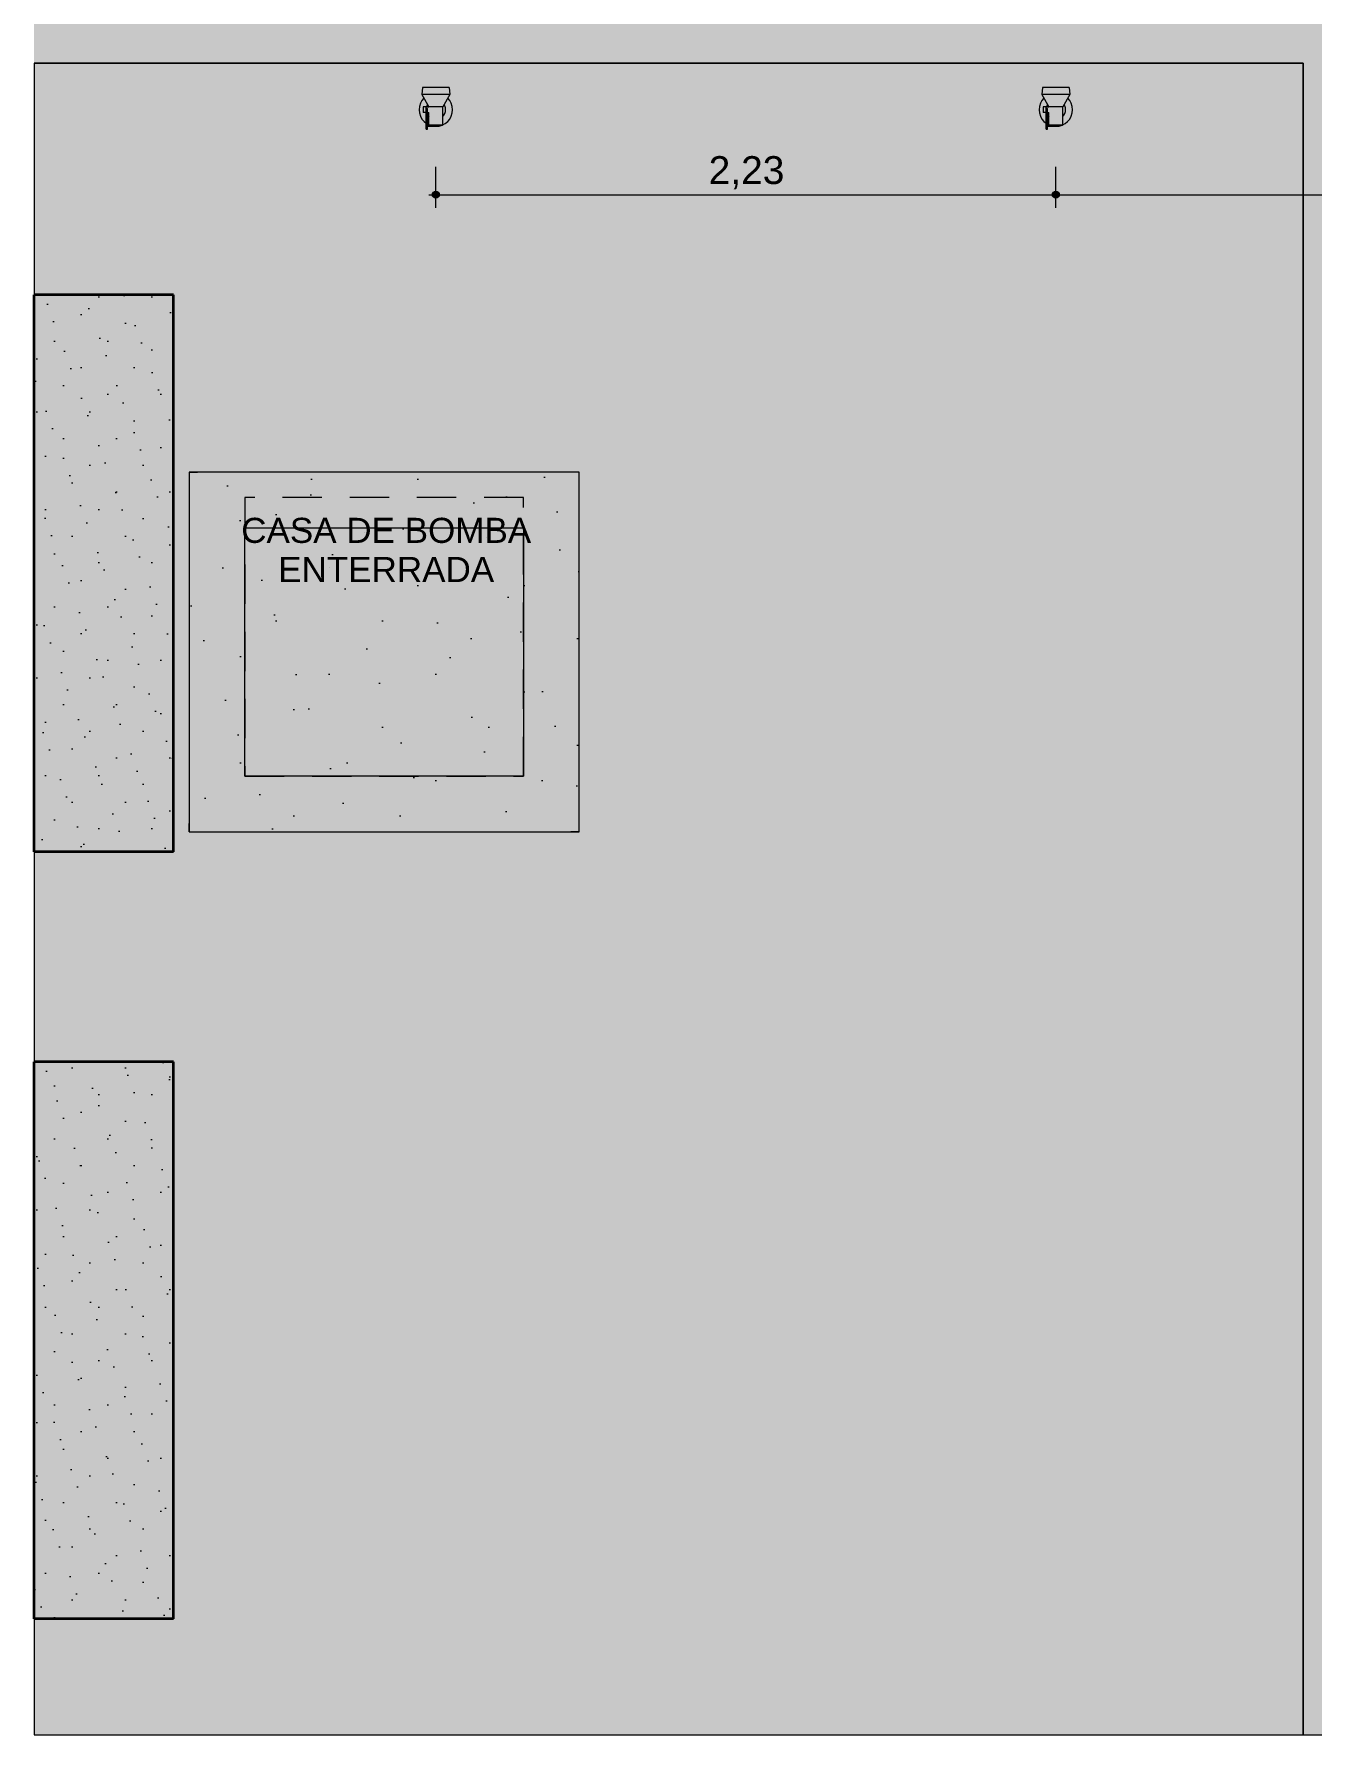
# Model space of a CAD drawing. Header units: metres. Extents: x -77 to -41.1, y -68 to -27.7.
# Drawn here: x -48.92 to -44.33, y -67.13 to -61 of the extents above; entities that cross this region are included whole.
import ezdxf

# ---------------------------------------------------------------- set-up
doc = ezdxf.new("R2010")
doc.units = ezdxf.units.M
doc.header["$MEASUREMENT"] = 0
doc.linetypes.add('Hidden Line (2)', pattern=[0.195611, 0.141111, -0.0545])
doc.linetypes.add('Wipeout_Contour', pattern=[1, 0, -1])
for name, color, linetype, lineweight in [('0_Caneta_No__1', 7, 'Continuous', 35), ('LAJES.EST_Caneta_No__1', 7, 'Continuous', 35), ('LAJES.EST_Caneta_No__241', 7, 'Continuous', 13), ('LUMINOTÉCNICA_Caneta_No__163', 164, 'Continuous', 0), ('PAREDE CONSTRUIR_Caneta_No__241', 7, 'Continuous', 13), ('TERRENO.ARQ_Caneta_No__241', 7, 'Continuous', 13)]:
    doc.layers.add(name, color=color, linetype=linetype, lineweight=lineweight)
for name, color, linetype, lineweight, true_color in [('0_Caneta_No__97', 7, 'Continuous', 5, 0x6b6b6b), ('COTAS FORRO.EXEC_Caneta_No__25', 7, 'Continuous', 13, 0x982312), ('LAJES.EST_Caneta_No__17', 7, 'Continuous', 0, 0xd4d4d4), ('LAJES.EST_Caneta_No__18', 7, 'Continuous', 0, 0xdfdfdf)]:
    doc.layers.add(name, color=color, linetype=linetype, lineweight=lineweight, true_color=true_color)
for name, color, linetype in [('COTAS FORRO.EXEC', 7, 'Continuous'), ('LAJES.EST', 7, 'Continuous'), ('LUMINOTÉCNICA', 7, 'Continuous'), ('PAREDE CONSTRUIR', 7, 'Continuous'), ('TERRENO.ARQ', 7, 'Continuous')]:
    doc.layers.add(name, color=color, linetype=linetype)
doc.styles.add('GENERATED_STYLE_1', font='arial.ttf')
doc.dimstyles.new('GENERATED_STYLE__1', dxfattribs={"dimtxt": 0.1, "dimasz": 0.0475, "dimexe": 0.18, "dimexo": 0.1, "dimgap": 0, "dimtad": 1, "dimtih": 1, "dimtoh": 1, "dimzin": 0, "dimdsep": 46, "dimtxsty": 'GENERATED_STYLE_1', "dimblk": 'ARROWHEAD_11', "dimblk1": 'ARROWHEAD_11', "dimblk2": 'ARROWHEAD_11', "dimcen": 0.09, "dimclrd": 256, "dimclre": 256, "dimclrt": 256, "dimadec": 0, "dimazin": 0, "dimtfac": 1, "dimtdec": 4, "dimtmove": 0, "dimatfit": 3, "dimfxl": 0, "dimtolj": 1, "dimtzin": 0, "dimarcsym": 0})
doc.dimstyles.new('GENERATED_STYLE__2', dxfattribs={"dimtxt": 0.1, "dimasz": 0.0475, "dimexe": 0.18, "dimexo": 0.1, "dimgap": 0, "dimtad": 1, "dimzin": 0, "dimdsep": 46, "dimtxsty": 'GENERATED_STYLE_1', "dimblk": 'ARROWHEAD_11', "dimblk1": 'ARROWHEAD_11', "dimblk2": 'ARROWHEAD_11', "dimcen": 0.09, "dimclrd": 256, "dimclre": 256, "dimclrt": 256, "dimadec": 0, "dimazin": 0, "dimtfac": 1, "dimtdec": 4, "dimtmove": 0, "dimatfit": 3, "dimfxl": 0, "dimtolj": 1, "dimtzin": 0, "dimarcsym": 0})
pattern_1 = [(45, (0, 0.6), (-0.1909188, 0.1909188), [0, -0.18, 0, -0.27]), (110, (0.6, 0.6), (0.253717, 0.09234544), [0, -0.132, 0, -0.228])]

# ---------------------------------------------------------------- blocks, each defined once
blk = doc.blocks.new('BANCO EM CONCRETO')
at = {"layer": 'LAJES.EST_Caneta_No__17', "linetype": 'Continuous', "lineweight": 0, "true_color": 0xd4d4d4}
h = blk.add_hatch(dxfattribs=at)
h.set_pattern_fill('Carpet_0003', color=254, style=0, pattern_type=2)
h.set_pattern_definition([(45, (0, 0.3), (-0.0954594, 0.0954594), [0, -0.09, 0, -0.135]), (110, (0.3, 0.3), (0.1268585, 0.0461727), [0, -0.066, 0, -0.114])])
h.paths.add_polyline_path([(0, 5), (0, 0), (0.5, 0), (0.5, 4.6), (0.5, 5)])
at = {"layer": 'LAJES.EST_Caneta_No__1', "color": 7, "linetype": 'Continuous', "lineweight": 35}
for p, q in [((0, 0), (0, 5)), ((0.5, 5), (0, 5)), ((0.5, 4.6), (0.5, 5)), ((0.5, 0), (0.5, 4.6)), ((0.5, 0), (0, 0))]:
    blk.add_line(p, q, dxfattribs=at)
at = {"layer": 'LAJES.EST_Caneta_No__241', "color": 7, "linetype": 'Continuous', "lineweight": 13, "flags": 128}
blk.add_lwpolyline([(0, 5), (0, 0), (0.5, 0), (0.5, 4.6), (0.5, 5)], close=True, dxfattribs=at)
blk = doc.blocks.new('*D331')
at = {"layer": 'COTAS FORRO.EXEC_Caneta_No__25', "linetype": 'Continuous', "lineweight": 13, "true_color": 0x982312}
for points in [[(-43.6803, -60.3006), (-43.6794, -60.3054), (-43.6767, -60.3094), (-43.6726, -60.3121), (-43.6678, -60.3131), (-43.6631, -60.3121), (-43.659, -60.3094), (-43.6563, -60.3054), (-43.6553, -60.3006), (-43.6563, -60.2958), (-43.659, -60.2917), (-43.6631, -60.289), (-43.6678, -60.2881), (-43.6726, -60.289), (-43.6767, -60.2917), (-43.6794, -60.2958)], [(-43.6803, -67.1016), (-43.6794, -67.1064), (-43.6767, -67.1104), (-43.6726, -67.1131), (-43.6678, -67.1141), (-43.6631, -67.1131), (-43.659, -67.1104), (-43.6563, -67.1064), (-43.6553, -67.1016), (-43.6563, -67.0968), (-43.659, -67.0927), (-43.6631, -67.09), (-43.6678, -67.0891), (-43.6726, -67.09), (-43.6767, -67.0927), (-43.6794, -67.0968)]]:
    blk.add_hatch(color=24, dxfattribs=at).paths.add_polyline_path(points)
at = {"layer": 'COTAS FORRO.EXEC_Caneta_No__25', "color": 24, "linetype": 'Continuous', "lineweight": 13, "true_color": 0x982312}
for p, q in [((-43.6803, -60.3006), (-43.7678, -60.3006)), ((-43.6678, -60.2881), (-43.6678, -60.2756)), ((-43.6678, -67.0891), (-43.6678, -60.3131)), ((-43.621, -60.3006), (-43.6553, -60.3006)), ((-43.6803, -67.1016), (-43.7678, -67.1016)), ((-43.6678, -67.1266), (-43.6678, -67.1141)), ((-43.621, -67.1016), (-43.6553, -67.1016))]:
    blk.add_line(p, q, dxfattribs=at)
for centre in [(-43.6678, -60.3006), (-43.6678, -67.1016)]:
    blk.add_circle(centre, 0.0125, dxfattribs=at)
at = {"layer": 'COTAS FORRO.EXEC_Caneta_No__25', "color": 24, "lineweight": 13, "true_color": 0x982312, "insert": (-43.6878, -63.8345), "char_height": 0.1, "attachment_point": 7, "rotation": 90, "style": 'GENERATED_STYLE_1'}
blk.add_mtext('\\A1;{\\pql;\\fArial|b0|i0|c0|p0;\\W1.000000;6,80}', dxfattribs=at)
blk = doc.blocks.new('ARROWHEAD_11')
at = {"color": 0, "linetype": 'Continuous', "lineweight": 0}
blk.add_line((0, 0), (-1, 0), dxfattribs=at)
at = {"color": 0, "linetype": 'Continuous', "lineweight": 0, "const_width": 0.25, "flags": 128}
blk.add_lwpolyline([(-0.125, 0, 1), (0.125, 0, 1)], format="xyb", close=True, dxfattribs=at)
blk = doc.blocks.new('*D362')
at = {"layer": 'COTAS FORRO.EXEC_Caneta_No__25', "linetype": 'Continuous', "lineweight": 13, "true_color": 0x982312}
for points in [[(-47.4868, -61.5736), (-47.4858, -61.5784), (-47.4831, -61.5825), (-47.479, -61.5852), (-47.4743, -61.5861), (-47.4695, -61.5852), (-47.4654, -61.5825), (-47.4627, -61.5784), (-47.4618, -61.5736), (-47.4627, -61.5689), (-47.4654, -61.5648), (-47.4695, -61.5621), (-47.4743, -61.5611), (-47.479, -61.5621), (-47.4831, -61.5648), (-47.4858, -61.5689)], [(-45.2614, -61.5736), (-45.2605, -61.5784), (-45.2578, -61.5825), (-45.2537, -61.5852), (-45.2489, -61.5861), (-45.2441, -61.5852), (-45.2401, -61.5825), (-45.2374, -61.5784), (-45.2364, -61.5736), (-45.2374, -61.5689), (-45.2401, -61.5648), (-45.2441, -61.5621), (-45.2489, -61.5611), (-45.2537, -61.5621), (-45.2578, -61.5648), (-45.2605, -61.5689)]]:
    blk.add_hatch(color=24, dxfattribs=at).paths.add_polyline_path(points)
at = {"layer": 'COTAS FORRO.EXEC_Caneta_No__25', "color": 24, "linetype": 'Continuous', "lineweight": 13, "true_color": 0x982312}
for p, q in [((-47.4743, -61.5611), (-47.4743, -61.4736)), ((-45.2489, -61.5611), (-45.2489, -61.4736)), ((-47.4993, -61.5736), (-47.4868, -61.5736)), ((-47.4743, -61.6205), (-47.4743, -61.5861)), ((-47.4618, -61.5736), (-45.2614, -61.5736)), ((-45.2489, -61.6205), (-45.2489, -61.5861))]:
    blk.add_line(p, q, dxfattribs=at)
for centre in [(-47.4743, -61.5736), (-45.2489, -61.5736)]:
    blk.add_circle(centre, 0.0125, dxfattribs=at)
at = {"layer": 'COTAS FORRO.EXEC_Caneta_No__25', "color": 24, "lineweight": 13, "true_color": 0x982312, "insert": (-46.4951, -61.5536), "char_height": 0.1, "attachment_point": 7, "style": 'GENERATED_STYLE_1'}
blk.add_mtext('\\A1;{\\pql;\\fArial|b0|i0|c0|p0;\\W1.000000;2,23}', dxfattribs=at)
blk = doc.blocks.new('*D363')
at = {"layer": 'COTAS FORRO.EXEC_Caneta_No__25', "linetype": 'Continuous', "lineweight": 13, "true_color": 0x982312}
for points in [[(-45.2614, -61.5736), (-45.2605, -61.5784), (-45.2578, -61.5825), (-45.2537, -61.5852), (-45.2489, -61.5861), (-45.2441, -61.5852), (-45.2401, -61.5825), (-45.2374, -61.5784), (-45.2364, -61.5736), (-45.2374, -61.5689), (-45.2401, -61.5648), (-45.2441, -61.5621), (-45.2489, -61.5611), (-45.2537, -61.5621), (-45.2578, -61.5648), (-45.2605, -61.5689)], [(-41.7265, -61.5736), (-41.7256, -61.5784), (-41.7229, -61.5825), (-41.7188, -61.5852), (-41.714, -61.5861), (-41.7093, -61.5852), (-41.7052, -61.5825), (-41.7025, -61.5784), (-41.7015, -61.5736), (-41.7025, -61.5689), (-41.7052, -61.5648), (-41.7093, -61.5621), (-41.714, -61.5611), (-41.7188, -61.5621), (-41.7229, -61.5648), (-41.7256, -61.5689)]]:
    blk.add_hatch(color=24, dxfattribs=at).paths.add_polyline_path(points)
at = {"layer": 'COTAS FORRO.EXEC_Caneta_No__25', "color": 24, "linetype": 'Continuous', "lineweight": 13, "true_color": 0x982312}
for p, q in [((-45.2489, -61.5611), (-45.2489, -61.4736)), ((-41.714, -61.5611), (-41.714, -61.4736)), ((-45.2489, -61.6205), (-45.2489, -61.5861)), ((-45.2364, -61.5736), (-41.7265, -61.5736)), ((-41.714, -61.6205), (-41.714, -61.5861)), ((-41.7015, -61.5736), (-41.689, -61.5736))]:
    blk.add_line(p, q, dxfattribs=at)
for centre in [(-45.2489, -61.5736), (-41.714, -61.5736)]:
    blk.add_circle(centre, 0.0125, dxfattribs=at)
at = {"layer": 'COTAS FORRO.EXEC_Caneta_No__25', "color": 24, "lineweight": 13, "true_color": 0x982312, "insert": (-43.6149, -61.5536), "char_height": 0.1, "attachment_point": 7, "style": 'GENERATED_STYLE_1'}
blk.add_mtext('\\A1;{\\pql;\\fArial|b0|i0|c0|p0;\\W1.000000;3,53}', dxfattribs=at)
blk = doc.blocks.new('Spotlamp Ground 26')
at = {"layer": 'LUMINOTÉCNICA_Caneta_No__163', "color": 164, "linetype": 'Continuous', "lineweight": 0}
for p, q in [((-0.035, 0.0699), (-0.035, 0.0693)), ((-0.035, 0.0699), (-0.03, 0.0699)), ((-0.035, 0.0693), (-0.035, 0.0661)), ((-0.035, 0.0661), (-0.035, 0.0606)), ((-0.03, 0.0699), (-0.03, 0.0693)), ((-0.03, 0.0693), (-0.03, 0.0661)), ((-0.03, 0.0661), (-0.03, 0.0606)), ((-0.06, 0), (-0.0588, 0.0117)), ((-0.0588, 0.0117), (-0.0554, 0.023)), ((-0.0554, 0.023), (-0.0499, 0.0333)), ((-0.0499, 0.0333), (-0.0424, 0.0424)), ((-0.045, 0.0098), (-0.045, 0.01)), ((-0.035, 0.01), (-0.045, 0.01)), ((-0.045, 0.0092), (-0.045, 0.0098)), ((-0.045, 0.0083), (-0.045, 0.0092)), ((-0.045, 0.0071), (-0.045, 0.0083)), ((-0.045, 0.0056), (-0.045, 0.0071)), ((-0.045, 0.0038), (-0.045, 0.0056)), ((-0.045, 0.002), (-0.045, 0.0038)), ((-0.045, 0), (-0.045, 0.002)), ((-0.045, -0.002), (-0.045, 0)), ((-0.0424, 0.0424), (-0.035, 0.0485)), ((-0.035, 0.0606), (-0.035, 0.0581)), ((-0.035, 0.0581), (-0.035, 0.0575)), ((-0.035, 0.0575), (-0.035, 0.0568)), ((-0.035, 0.0568), (-0.035, 0.056)), ((-0.035, 0.056), (-0.035, 0.0551)), ((-0.035, 0.0551), (-0.035, 0.0541)), ((-0.035, 0.0541), (-0.035, 0.0532)), ((-0.035, 0.0532), (-0.035, 0.0522)), ((-0.035, 0.0522), (-0.035, 0.0513)), ((-0.035, 0.0513), (-0.035, -0.005)), ((-0.03, 0.0606), (-0.03, 0.0581)), ((0.005, 0.06), (-0.03, 0.06)), ((-0.03, 0.0581), (-0.03, 0.0575)), ((-0.03, 0.0575), (-0.03, 0.0568)), ((-0.03, 0.0568), (-0.03, 0.056)), ((-0.03, 0.056), (-0.03, 0.0551)), ((-0.03, 0.0551), (-0.03, 0.0541)), ((-0.025, 0.055), (-0.03, 0.055)), ((-0.03, 0.0517), (-0.025, 0.0543)), ((-0.03, 0.0541), (-0.03, 0.0532)), ((-0.03, 0.0532), (-0.03, 0.0522)), ((-0.03, 0.0522), (-0.03, 0.0513)), ((-0.03, 0.0513), (-0.03, -0.005)), ((-0.03, 0.0178), (-0.0291, 0.0194)), ((-0.03, 0.01), (-0.025, 0.01)), ((-0.0291, 0.0194), (-0.025, 0.0244)), ((-0.0248, 0.055), (-0.025, 0.055)), ((-0.025, 0.055), (-0.025, 0.01)), ((-0.0241, 0.055), (-0.0248, 0.055)), ((-0.0231, 0.055), (-0.0241, 0.055)), ((-0.0217, 0.055), (-0.0231, 0.055)), ((-0.0198, 0.055), (-0.0217, 0.055)), ((-0.0177, 0.055), (-0.0198, 0.055)), ((-0.0152, 0.055), (-0.0177, 0.055)), ((-0.0125, 0.055), (-0.0152, 0.055)), ((-0.0096, 0.055), (-0.0125, 0.055)), ((-0.0065, 0.055), (-0.0096, 0.055)), ((-0.0033, 0.055), (-0.0065, 0.055)), ((0, 0.055), (-0.0033, 0.055)), ((0.0033, 0.055), (0, 0.055)), ((0.0065, 0.055), (0.0033, 0.055)), ((0.005, 0.06), (0.005, 0.06)), ((0.005, 0.0599), (0.005, 0.06)), ((0.005, 0.0598), (0.005, 0.0599)), ((0.005, 0.0597), (0.005, 0.0598)), ((0.005, 0.0595), (0.005, 0.0597)), ((0.005, 0.0595), (0.0117, 0.0588)), ((0.005, 0.0593), (0.005, 0.0595)), ((0.005, 0.059), (0.005, 0.0593)), ((0.005, 0.0587), (0.005, 0.059)), ((0.005, 0.0585), (0.005, 0.0587)), ((0.005, 0.0581), (0.005, 0.0585)), ((0.005, 0.0578), (0.005, 0.0581)), ((0.005, 0.0575), (0.005, 0.0578)), ((0.005, 0.0572), (0.005, 0.0575)), ((0.005, 0.0569), (0.005, 0.0572)), ((0.005, 0.0565), (0.005, 0.0569)), ((0.005, 0.0562), (0.005, 0.0565)), ((0.005, 0.056), (0.005, 0.0562)), ((0.005, 0.0557), (0.005, 0.056)), ((0.005, 0.0555), (0.005, 0.0557)), ((0.005, 0.0553), (0.005, 0.0555)), ((0.005, 0.0552), (0.005, 0.0553)), ((0.005, 0.0551), (0.005, 0.0552)), ((0.005, 0.055), (0.005, 0.0551)), ((0.005, 0.055), (0.005, 0.055)), ((0.0096, 0.055), (0.0065, 0.055)), ((0.0125, 0.055), (0.0096, 0.055)), ((0.0117, 0.0588), (0.023, 0.0554)), ((0.0152, 0.055), (0.0125, 0.055)), ((0.0177, 0.055), (0.0152, 0.055)), ((0.0198, 0.055), (0.0177, 0.055)), ((0.0217, 0.055), (0.0198, 0.055)), ((0.0231, 0.055), (0.0217, 0.055)), ((0.023, 0.0554), (0.0238, 0.055)), ((0.0241, 0.055), (0.0231, 0.055)), ((0.0248, 0.055), (0.0241, 0.055)), ((0.025, 0.055), (0.0248, 0.055)), ((0.025, 0.055), (0.025, -0.01)), ((0.025, 0.0543), (0.0333, 0.0499)), ((0.025, 0.0244), (0.0291, 0.0194)), ((0.0291, 0.0194), (0.0323, 0.0134)), ((0.0323, 0.0134), (0.0343, 0.0068)), ((0.0333, 0.0499), (0.0424, 0.0424)), ((0.0343, 0.0068), (0.035, 0)), ((0.035, 0), (0.0343, -0.0068)), ((0.0424, 0.0424), (0.0499, 0.0333)), ((0.0499, 0.0333), (0.0554, 0.023)), ((0.0554, 0.023), (0.0588, 0.0117)), ((0.0588, 0.0117), (0.06, 0)), ((0.06, 0), (0.0588, -0.0117)), ((-0.0588, -0.0117), (-0.06, 0)), ((-0.0554, -0.023), (-0.0588, -0.0117)), ((-0.0499, -0.0333), (-0.0554, -0.023)), ((-0.05, -0.055), (-0.0499, -0.0549)), ((-0.0496, -0.055), (-0.05, -0.055)), ((-0.0499, -0.0551), (-0.05, -0.055)), ((-0.0499, -0.0549), (-0.0251, -0.0101)), ((-0.0428, -0.042), (-0.0499, -0.0333)), ((-0.0481, -0.0799), (-0.0499, -0.0551)), ((-0.0483, -0.055), (-0.0496, -0.055)), ((-0.0462, -0.055), (-0.0483, -0.055)), ((-0.0433, -0.055), (-0.0462, -0.055)), ((-0.045, -0.0038), (-0.045, -0.002)), ((-0.045, -0.0056), (-0.045, -0.0038)), ((-0.045, -0.0071), (-0.045, -0.0056)), ((-0.045, -0.0083), (-0.045, -0.0071)), ((-0.045, -0.0092), (-0.045, -0.0083)), ((-0.045, -0.0098), (-0.045, -0.0092)), ((-0.045, -0.01), (-0.045, -0.0098)), ((-0.035, -0.01), (-0.045, -0.01)), ((-0.0397, -0.055), (-0.0433, -0.055)), ((-0.0354, -0.055), (-0.0397, -0.055)), ((-0.0304, -0.055), (-0.0354, -0.055)), ((-0.035, -0.005), (-0.03, -0.005)), ((-0.035, -0.005), (-0.035, -0.0056)), ((-0.035, -0.0056), (-0.035, -0.0071)), ((-0.035, -0.0071), (-0.035, -0.0083)), ((-0.035, -0.0083), (-0.035, -0.0092)), ((-0.035, -0.0092), (-0.035, -0.0098)), ((-0.035, -0.0098), (-0.035, -0.01)), ((-0.035, -0.01), (-0.025, -0.01)), ((-0.0323, -0.0134), (-0.0334, -0.01)), ((-0.0297, -0.0184), (-0.0323, -0.0134)), ((-0.025, -0.055), (-0.0304, -0.055)), ((-0.0251, -0.0101), (-0.025, -0.01)), ((-0.0248, -0.01), (-0.025, -0.01)), ((-0.0191, -0.055), (-0.025, -0.055)), ((-0.0241, -0.01), (-0.0248, -0.01)), ((-0.0231, -0.01), (-0.0241, -0.01)), ((-0.0217, -0.01), (-0.0231, -0.01)), ((-0.0198, -0.01), (-0.0217, -0.01)), ((-0.0177, -0.01), (-0.0198, -0.01)), ((-0.0129, -0.055), (-0.0191, -0.055)), ((-0.0152, -0.01), (-0.0177, -0.01)), ((-0.0125, -0.01), (-0.0152, -0.01)), ((-0.0065, -0.055), (-0.0129, -0.055)), ((-0.0096, -0.01), (-0.0125, -0.01)), ((-0.0065, -0.01), (-0.0096, -0.01)), ((-0.0033, -0.01), (-0.0065, -0.01)), ((0, -0.055), (-0.0065, -0.055)), ((0, -0.01), (-0.0033, -0.01)), ((0.0033, -0.01), (0, -0.01)), ((0.0065, -0.055), (0, -0.055)), ((0.0065, -0.01), (0.0033, -0.01)), ((0.0096, -0.01), (0.0065, -0.01)), ((0.0129, -0.055), (0.0065, -0.055)), ((0.0125, -0.01), (0.0096, -0.01)), ((0.0152, -0.01), (0.0125, -0.01)), ((0.0191, -0.055), (0.0129, -0.055)), ((0.0177, -0.01), (0.0152, -0.01)), ((0.0198, -0.01), (0.0177, -0.01)), ((0.025, -0.055), (0.0191, -0.055)), ((0.0217, -0.01), (0.0198, -0.01)), ((0.0231, -0.01), (0.0217, -0.01)), ((0.0241, -0.01), (0.0231, -0.01)), ((0.0248, -0.01), (0.0241, -0.01)), ((0.025, -0.01), (0.0248, -0.01)), ((0.0251, -0.0101), (0.025, -0.01)), ((0.0304, -0.055), (0.025, -0.055)), ((0.0499, -0.0549), (0.0251, -0.0101)), ((0.0323, -0.0134), (0.0297, -0.0184)), ((0.0354, -0.055), (0.0304, -0.055)), ((0.0343, -0.0068), (0.0323, -0.0134)), ((0.0397, -0.055), (0.0354, -0.055)), ((0.0433, -0.055), (0.0397, -0.055)), ((0.0499, -0.0333), (0.0428, -0.042)), ((0.0462, -0.055), (0.0433, -0.055)), ((0.0483, -0.055), (0.0462, -0.055)), ((0.0481, -0.0799), (0.0499, -0.0551)), ((0.0496, -0.055), (0.0483, -0.055)), ((0.05, -0.055), (0.0496, -0.055)), ((0.0554, -0.023), (0.0499, -0.0333)), ((0.05, -0.055), (0.0499, -0.0549)), ((0.0499, -0.0551), (0.05, -0.055)), ((0.0588, -0.0117), (0.0554, -0.023)), ((-0.048, -0.08), (-0.0481, -0.0799)), ((-0.0476, -0.08), (-0.048, -0.08)), ((-0.0464, -0.08), (-0.0476, -0.08)), ((-0.0443, -0.08), (-0.0464, -0.08)), ((-0.0416, -0.08), (-0.0443, -0.08)), ((-0.0381, -0.08), (-0.0416, -0.08)), ((-0.0339, -0.08), (-0.0381, -0.08)), ((-0.0292, -0.08), (-0.0339, -0.08)), ((-0.024, -0.08), (-0.0292, -0.08)), ((-0.0184, -0.08), (-0.024, -0.08)), ((-0.0124, -0.08), (-0.0184, -0.08)), ((-0.0063, -0.08), (-0.0124, -0.08)), ((0, -0.08), (-0.0063, -0.08)), ((0.0063, -0.08), (0, -0.08)), ((0.0124, -0.08), (0.0063, -0.08)), ((0.0184, -0.08), (0.0124, -0.08)), ((0.024, -0.08), (0.0184, -0.08)), ((0.0292, -0.08), (0.024, -0.08)), ((0.0339, -0.08), (0.0292, -0.08)), ((0.0381, -0.08), (0.0339, -0.08)), ((0.0416, -0.08), (0.0381, -0.08)), ((0.0443, -0.08), (0.0416, -0.08)), ((0.0464, -0.08), (0.0443, -0.08)), ((0.0476, -0.08), (0.0464, -0.08)), ((0.048, -0.08), (0.0476, -0.08)), ((0.048, -0.08), (0.0481, -0.0799))]:
    blk.add_line(p, q, dxfattribs=at)

msp = doc.modelspace()

# ---------------------------------------------------------------- block references
at = {"layer": 'LAJES.EST', "color": 7, "linetype": 'Continuous', "lineweight": 13, "yscale": 0.3999999999999994}
for p in [(-48.9163, -63.9325), (-48.9163, -66.6855)]:
    msp.add_blockref('BANCO EM CONCRETO', p, dxfattribs=at)
at = {"layer": 'LUMINOTÉCNICA', "color": 61, "linetype": 'Continuous', "lineweight": 0, "true_color": 0xeaffaa, "xscale": -1, "rotation": 180}
for p in [(-47.4743, -61.2683), (-45.2489, -61.2683)]:
    msp.add_blockref('Spotlamp Ground 26', p, dxfattribs=at)

# ---------------------------------------------------------------- dimensions: what is measured, and where the dimension line sits
at = {"layer": 'COTAS FORRO.EXEC', "color": 24, "linetype": 'Continuous', "lineweight": 13, "true_color": 0x982312}
for base, p1, p2, picture, middle in [((-41.714, -61.5736), (-45.2489, -61.2683), (-41.714, -47.7016), '*D363', (-43.4855, -61.5036)), ((-45.2489, -61.5736), (-47.4743, -61.2683), (-45.2489, -61.2683), '*D362', (-46.3656, -61.5036))]:
    dim = msp.add_linear_dim(base=base, p1=p1, p2=p2, dimstyle='GENERATED_STYLE__1', dxfattribs=at)
    dim.commit()
    dim.dimension.update_dxf_attribs({"geometry": picture, "text_midpoint": middle, "dimtype": 160})
dim = msp.add_linear_dim(base=(-43.6678, -60.3006), p1=(-44.3609, -67.1016), p2=(-44.014, -60.3006), angle=90, dimstyle='GENERATED_STYLE__2', dxfattribs=at)
dim.commit()
dim.dimension.update_dxf_attribs({"geometry": '*D331', "text_midpoint": (-43.7378, -63.7051), "dimtype": 160, "text_rotation": 90})

# ---------------------------------------------------------------- wipeouts: each hides what was drawn before it
at = {"color": 254, "linetype": 'Wipeout_Contour', "lineweight": 0, "ltscale": 237.138685}
msp.add_wipeout([(-48.3598, -62.5692), (-48.3298, -62.5992), (-48.3298, -62.5692)], dxfattribs=at).dxf.layer = 'PAREDE CONSTRUIR'
at = {"color": 254, "linetype": 'Wipeout_Contour', "lineweight": 0, "ltscale": 234.059828}
msp.add_wipeout([(-46.9898, -62.5692), (-46.9898, -62.5992), (-46.9598, -62.5692)], dxfattribs=at).dxf.layer = 'PAREDE CONSTRUIR'
at = {"color": 254, "linetype": 'Wipeout_Contour', "lineweight": 0, "ltscale": 237.229489}
msp.add_wipeout([(-48.1898, -62.7392), (-48.1598, -62.7692), (-48.1598, -62.7392)], dxfattribs=at).dxf.layer = 'PAREDE CONSTRUIR'
at = {"color": 254, "linetype": 'Wipeout_Contour', "lineweight": 0, "ltscale": 234.773836}
msp.add_wipeout([(-47.1598, -62.7392), (-47.1598, -62.7692), (-47.1298, -62.7392)], dxfattribs=at).dxf.layer = 'PAREDE CONSTRUIR'
at = {"color": 254, "linetype": 'Wipeout_Contour', "lineweight": 0, "ltscale": 238.839318}
msp.add_wipeout([(-48.1598, -63.6599), (-48.1898, -63.6599), (-48.1898, -63.6899)], dxfattribs=at).dxf.layer = 'PAREDE CONSTRUIR'
at = {"color": 254, "linetype": 'Wipeout_Contour', "lineweight": 0, "ltscale": 237.813387}
msp.add_wipeout([(-47.1598, -63.6599), (-47.1598, -63.6899), (-47.1298, -63.6899)], dxfattribs=at).dxf.layer = 'PAREDE CONSTRUIR'
at = {"color": 254, "linetype": 'Wipeout_Contour', "lineweight": 0, "ltscale": 239.553711}
msp.add_wipeout([(-48.3298, -63.8299), (-48.3598, -63.8299), (-48.3598, -63.8599)], dxfattribs=at).dxf.layer = 'PAREDE CONSTRUIR'
at = {"color": 254, "linetype": 'Wipeout_Contour', "lineweight": 0, "ltscale": 237.922953}
msp.add_wipeout([(-46.9898, -63.8299), (-46.9898, -63.8599), (-46.9598, -63.8599)], dxfattribs=at).dxf.layer = 'PAREDE CONSTRUIR'

# ---------------------------------------------------------------- next in the draw order: wipeouts: each hides what was drawn before it
at = {"color": 254, "linetype": 'Wipeout_Contour', "lineweight": 0, "ltscale": 237.106215}
msp.add_wipeout([(-48.3298, -62.5992), (-48.1898, -62.7392), (-48.1898, -62.5992)], dxfattribs=at).dxf.layer = 'PAREDE CONSTRUIR'
at = {"color": 254, "linetype": 'Wipeout_Contour', "lineweight": 0, "ltscale": 234.405355}
msp.add_wipeout([(-47.1298, -62.5992), (-47.1298, -62.7392), (-46.9898, -62.5992)], dxfattribs=at).dxf.layer = 'PAREDE CONSTRUIR'
at = {"color": 254, "linetype": 'Wipeout_Contour', "lineweight": 0, "ltscale": 239.185338}
msp.add_wipeout([(-48.1898, -63.6899), (-48.3298, -63.6899), (-48.3298, -63.8299)], dxfattribs=at).dxf.layer = 'PAREDE CONSTRUIR'
at = {"color": 254, "linetype": 'Wipeout_Contour', "lineweight": 0, "ltscale": 237.944374}
msp.add_wipeout([(-47.1298, -63.6899), (-47.1298, -63.8299), (-46.9898, -63.8299)], dxfattribs=at).dxf.layer = 'PAREDE CONSTRUIR'

# ---------------------------------------------------------------- next in the draw order: wipeouts: each hides what was drawn before it
at = {"color": 254, "linetype": 'Wipeout_Contour', "lineweight": 0, "ltscale": 235.465887}
msp.add_wipeout([(-46.9898, -62.5992), (-46.9598, -62.5992), (-46.9598, -62.5692)], dxfattribs=at).dxf.layer = 'PAREDE CONSTRUIR'
at = {"color": 254, "linetype": 'Wipeout_Contour', "lineweight": 0, "ltscale": 236.179963}
msp.add_wipeout([(-47.1598, -62.7692), (-47.1298, -62.7692), (-47.1298, -62.7392)], dxfattribs=at).dxf.layer = 'PAREDE CONSTRUIR'

# ---------------------------------------------------------------- next in the draw order: wipeouts: each hides what was drawn before it
at = {"color": 254, "linetype": 'Wipeout_Contour', "lineweight": 0, "ltscale": 315.031303}
msp.add_wipeout([(-46.9598, -62.5992), (-46.9898, -62.5992), (-46.9898, -63.8299), (-46.9598, -63.8299)], dxfattribs=at).dxf.layer = 'PAREDE CONSTRUIR'
at = {"color": 254, "linetype": 'Wipeout_Contour', "lineweight": 0, "ltscale": 315.437799}
msp.add_wipeout([(-47.1298, -63.6599), (-47.1298, -62.7692), (-47.1598, -62.7692), (-47.1598, -63.6599)], dxfattribs=at).dxf.layer = 'PAREDE CONSTRUIR'

# ---------------------------------------------------------------- next in the draw order: wipeouts: each hides what was drawn before it
at = {"color": 254, "linetype": 'Wipeout_Contour', "lineweight": 0, "ltscale": 235.83336}
msp.add_wipeout([(-47.1298, -62.7392), (-46.9898, -62.7392), (-46.9898, -62.5992)], dxfattribs=at).dxf.layer = 'PAREDE CONSTRUIR'
at = {"color": 254, "linetype": 'Wipeout_Contour', "lineweight": 0, "ltscale": 237.562793}
msp.add_wipeout([(-47.1298, -63.6599), (-47.1598, -63.6599), (-47.1298, -63.6899)], dxfattribs=at).dxf.layer = 'PAREDE CONSTRUIR'
at = {"color": 254, "linetype": 'Wipeout_Contour', "lineweight": 0, "ltscale": 237.668183}
msp.add_wipeout([(-46.9598, -63.8299), (-46.9898, -63.8299), (-46.9598, -63.8599)], dxfattribs=at).dxf.layer = 'PAREDE CONSTRUIR'

# ---------------------------------------------------------------- next in the draw order: linework, layer by layer
at = {"layer": 'PAREDE CONSTRUIR_Caneta_No__241', "color": 7, "linetype": 'Continuous', "lineweight": 13, "flags": 128}
msp.add_lwpolyline([(-46.9598, -62.5692), (-46.9898, -62.5692)], dxfattribs=at)

# ---------------------------------------------------------------- next in the draw order: wipeouts: each hides what was drawn before it
at = {"color": 254, "linetype": 'Wipeout_Contour', "lineweight": 0, "ltscale": 315.233945}
msp.add_wipeout([(-46.9898, -62.7392), (-47.1298, -62.7392), (-47.1298, -63.6899), (-46.9898, -63.6899)], dxfattribs=at).dxf.layer = 'PAREDE CONSTRUIR'

# ---------------------------------------------------------------- next in the draw order: wipeouts: each hides what was drawn before it
at = {"color": 254, "linetype": 'Wipeout_Contour', "lineweight": 0, "ltscale": 237.53786}
msp.add_wipeout([(-46.9898, -63.6899), (-47.1298, -63.6899), (-46.9898, -63.8299)], dxfattribs=at).dxf.layer = 'PAREDE CONSTRUIR'

# ---------------------------------------------------------------- next in the draw order: linework, layer by layer
at = {"layer": 'PAREDE CONSTRUIR_Caneta_No__241', "color": 7, "linetype": 'Continuous', "lineweight": 13, "flags": 128}
for points in [[(-46.9598, -63.8599), (-46.9598, -62.5692)], [(-47.1598, -62.7692), (-47.1598, -63.6599)], [(-46.9598, -63.8599), (-46.9898, -63.8599)]]:
    msp.add_lwpolyline(points, dxfattribs=at)

# ---------------------------------------------------------------- next in the draw order: wipeouts: each hides what was drawn before it
at = {"color": 254, "linetype": 'Wipeout_Contour', "lineweight": 0, "ltscale": 318.147568}
msp.add_wipeout([(-48.1598, -63.6899), (-47.1598, -63.6899), (-47.1598, -63.6599), (-48.1598, -63.6599)], dxfattribs=at).dxf.layer = 'PAREDE CONSTRUIR'
at = {"color": 254, "linetype": 'Wipeout_Contour', "lineweight": 0, "ltscale": 318.69339}
msp.add_wipeout([(-46.9898, -63.8299), (-48.3298, -63.8299), (-48.3298, -63.8599), (-46.9898, -63.8599)], dxfattribs=at).dxf.layer = 'PAREDE CONSTRUIR'

# ---------------------------------------------------------------- next in the draw order: wipeouts: each hides what was drawn before it
at = {"color": 254, "linetype": 'Wipeout_Contour', "lineweight": 0, "ltscale": 240.245968}
msp.add_wipeout([(-48.1598, -63.6599), (-48.1898, -63.6899), (-48.1598, -63.6899)], dxfattribs=at).dxf.layer = 'PAREDE CONSTRUIR'
at = {"color": 254, "linetype": 'Wipeout_Contour', "lineweight": 0, "ltscale": 240.960424}
msp.add_wipeout([(-48.3298, -63.8299), (-48.3598, -63.8599), (-48.3298, -63.8599)], dxfattribs=at).dxf.layer = 'PAREDE CONSTRUIR'

# ---------------------------------------------------------------- next in the draw order: wipeouts: each hides what was drawn before it
at = {"color": 254, "linetype": 'Wipeout_Contour', "lineweight": 0, "ltscale": 318.41935}
msp.add_wipeout([(-47.1298, -63.6899), (-48.1898, -63.6899), (-48.1898, -63.8299), (-47.1298, -63.8299)], dxfattribs=at).dxf.layer = 'PAREDE CONSTRUIR'

# ---------------------------------------------------------------- next in the draw order: wipeouts: each hides what was drawn before it
at = {"color": 254, "linetype": 'Wipeout_Contour', "lineweight": 0, "ltscale": 240.613345}
msp.add_wipeout([(-48.1898, -63.6899), (-48.3298, -63.8299), (-48.1898, -63.8299)], dxfattribs=at).dxf.layer = 'PAREDE CONSTRUIR'

# ---------------------------------------------------------------- next in the draw order: linework, layer by layer
at = {"layer": 'PAREDE CONSTRUIR_Caneta_No__241', "color": 7, "linetype": 'Continuous', "lineweight": 13, "flags": 128}
for points in [[(-47.1598, -63.6599), (-48.1598, -63.6599)], [(-48.3598, -63.8599), (-48.3598, -63.8299)], [(-48.3598, -63.8599), (-46.9898, -63.8599)]]:
    msp.add_lwpolyline(points, dxfattribs=at)

# ---------------------------------------------------------------- next in the draw order: wipeouts: each hides what was drawn before it
at = {"color": 254, "linetype": 'Wipeout_Contour', "lineweight": 0, "ltscale": 318.330287}
msp.add_wipeout([(-48.3598, -63.8299), (-48.3298, -63.8299), (-48.3298, -62.5992), (-48.3598, -62.5992)], dxfattribs=at).dxf.layer = 'PAREDE CONSTRUIR'
at = {"color": 254, "linetype": 'Wipeout_Contour', "lineweight": 0, "ltscale": 317.918046}
msp.add_wipeout([(-48.1898, -62.7692), (-48.1898, -63.6599), (-48.1598, -63.6599), (-48.1598, -62.7692)], dxfattribs=at).dxf.layer = 'PAREDE CONSTRUIR'

# ---------------------------------------------------------------- next in the draw order: wipeouts: each hides what was drawn before it
at = {"color": 254, "linetype": 'Wipeout_Contour', "lineweight": 0, "ltscale": 237.360817}
msp.add_wipeout([(-48.3598, -62.5992), (-48.3298, -62.5992), (-48.3598, -62.5692)], dxfattribs=at).dxf.layer = 'PAREDE CONSTRUIR'
at = {"color": 254, "linetype": 'Wipeout_Contour', "lineweight": 0, "ltscale": 237.455832}
msp.add_wipeout([(-48.1898, -62.7692), (-48.1598, -62.7692), (-48.1898, -62.7392)], dxfattribs=at).dxf.layer = 'PAREDE CONSTRUIR'

# ---------------------------------------------------------------- next in the draw order: wipeouts: each hides what was drawn before it
at = {"color": 254, "linetype": 'Wipeout_Contour', "lineweight": 0, "ltscale": 318.123545}
msp.add_wipeout([(-48.3298, -63.6899), (-48.1898, -63.6899), (-48.1898, -62.7392), (-48.3298, -62.7392)], dxfattribs=at).dxf.layer = 'PAREDE CONSTRUIR'

# ---------------------------------------------------------------- next in the draw order: wipeouts: each hides what was drawn before it
at = {"color": 254, "linetype": 'Wipeout_Contour', "lineweight": 0, "ltscale": 237.484725}
msp.add_wipeout([(-48.3298, -62.7392), (-48.1898, -62.7392), (-48.3298, -62.5992)], dxfattribs=at).dxf.layer = 'PAREDE CONSTRUIR'

# ---------------------------------------------------------------- next in the draw order: linework, layer by layer
at = {"layer": 'PAREDE CONSTRUIR_Caneta_No__241', "color": 7, "linetype": 'Continuous', "lineweight": 13, "flags": 128}
for points in [[(-48.3598, -62.5692), (-48.3298, -62.5692)], [(-48.3598, -62.5692), (-48.3598, -63.8299)], [(-48.1598, -63.6599), (-48.1598, -62.7692)]]:
    msp.add_lwpolyline(points, dxfattribs=at)

# ---------------------------------------------------------------- next in the draw order: wipeouts: each hides what was drawn before it
at = {"color": 254, "linetype": 'Wipeout_Contour', "lineweight": 0, "ltscale": 314.666557}
msp.add_wipeout([(-48.3298, -62.5692), (-48.3298, -62.5992), (-46.9898, -62.5992), (-46.9898, -62.5692)], dxfattribs=at).dxf.layer = 'PAREDE CONSTRUIR'
at = {"color": 254, "linetype": 'Wipeout_Contour', "lineweight": 0, "ltscale": 315.206704}
msp.add_wipeout([(-47.1598, -62.7392), (-48.1598, -62.7392), (-48.1598, -62.7692), (-47.1598, -62.7692)], dxfattribs=at).dxf.layer = 'PAREDE CONSTRUIR'

# ---------------------------------------------------------------- next in the draw order: wipeouts: each hides what was drawn before it
at = {"color": 254, "linetype": 'Wipeout_Contour', "lineweight": 0, "ltscale": 314.935505}
msp.add_wipeout([(-48.1898, -62.5992), (-48.1898, -62.7392), (-47.1298, -62.7392), (-47.1298, -62.5992)], dxfattribs=at).dxf.layer = 'PAREDE CONSTRUIR'

# ---------------------------------------------------------------- next in the draw order: hatches: boundary and pattern name
at = {"layer": 'LAJES.EST_Caneta_No__18', "linetype": 'Continuous', "lineweight": 0, "true_color": 0xdfdfdf}
h = msp.add_hatch(dxfattribs=at)
h.set_pattern_fill('Piso_Externo__0003', color=254, style=0, pattern_type=2)
h.set_pattern_definition(pattern_1)
h.paths.add_polyline_path([(-76.514, -65.1016), (-73.814, -65.1016, -0.414214), (-75.814, -67.1016), (-66.814, -67.1016, -0.414214), (-68.814, -65.1016), (-68.814, -62.301), (-68.814, -45.4002, -0.414214), (-66.514, -43.1002), (-65.914, -43.1002), (-65.914, -42.3002), (-66.514, -42.3002), (-66.514, -38.2041), (-65.114, -38.2041), (-65.114, -36.7038), (-66.514, -36.7038), (-66.514, -32.5997), (-65.114, -32.5997), (-56.714, -32.5997), (-53.814, -32.5997), (-44.014, -32.5997), (-44.014, -42.3002), (-53.814, -42.3002), (-53.814, -47.1002), (-44.014, -47.1002), (-44.014, -50.8516), (-45.6136, -50.8516), (-45.6136, -52.3506), (-44.014, -52.3506), (-44.014, -60.3006), (-48.9163, -60.3006), (-48.9163, -61.1006), (-44.3609, -61.1006), (-44.3609, -67.1016), (-44.014, -67.1016), (-41.514, -67.1016), (-41.514, -28.1016), (-41.714, -28.1016), (-41.714, -60.3006), (-43.014, -60.3006), (-43.014, -30.0016), (-66.514, -30.0016), (-66.514, -28.1016), (-76.514, -28.1016)])
h.paths.add_polyline_path([(-73.814, -45.1016), (-76.314, -45.1016), (-76.314, -43.0892), (-75.7984, -43.0908, -0.414214), (-73.8139, -45.0876)], flags=0)
h.paths.add_polyline_path([(-73.814, -45.5846, -0.009328), (-73.814, -45.6604)], flags=0)
h.paths.add_polyline_path([(-52.814, -46.3002), (-52.814, -43.1002), (-44.014, -43.1002), (-44.014, -46.3002)], flags=0)
h.paths.add_polyline_path([(-67.714, -34.1), (-76.314, -34.1), (-76.314, -32.5997), (-67.714, -32.5997)], flags=0)
h = msp.add_hatch(dxfattribs=at)
h.set_pattern_fill('Piso_Externo__0003', color=254, style=0, pattern_type=2)
h.set_pattern_definition(pattern_1)
h.paths.add_polyline_path([(-48.3598, -63.8599), (-46.9598, -63.8599), (-46.9598, -62.5692), (-48.3598, -62.5692)])
at = {"layer": 'TERRENO.ARQ', "linetype": 'Continuous', "lineweight": 0, "true_color": 0xc5d9be}
msp.add_hatch(color=9, dxfattribs=at).paths.add_polyline_path([(-48.9163, -67.1016), (-44.3609, -67.1016), (-44.3609, -61.1006), (-48.9163, -61.1006)])

# ---------------------------------------------------------------- next in the draw order: linework, layer by layer
at = {"layer": '0_Caneta_No__97', "color": 251, "linetype": 'Hidden Line (2)', "lineweight": 5, "true_color": 0x6b6b6b}
msp.add_lwpolyline([(-48.1598, -63.6599), (-47.1598, -63.6599), (-47.1598, -62.6599), (-48.1598, -62.6599)], close=True, dxfattribs=at)
at = {"layer": 'LAJES.EST_Caneta_No__241', "color": 7, "linetype": 'Continuous', "lineweight": 13, "flags": 128}
msp.add_lwpolyline([(-48.9163, -61.1006), (-44.3609, -61.1006), (-44.3609, -67.1016), (-44.014, -67.1016), (-41.514, -67.1016), (-41.514, -28.1016), (-41.714, -28.1016), (-41.714, -60.3006), (-43.014, -60.3006), (-43.014, -30.0016), (-66.514, -30.0016), (-66.514, -28.1016), (-76.514, -28.1016), (-76.514, -65.1016)], dxfattribs=at)
msp.add_lwpolyline([(-48.9163, -61.1006), (-44.3609, -61.1006), (-44.3609, -67.1016), (-44.014, -67.1016), (-41.514, -67.1016), (-41.514, -28.1016), (-41.714, -28.1016), (-41.714, -60.3006), (-43.014, -60.3006), (-43.014, -30.0016), (-66.514, -30.0016), (-66.514, -28.1016), (-76.514, -28.1016), (-76.514, -65.1016)], dxfattribs=at)
msp.add_lwpolyline([(-48.9163, -61.1006), (-44.3609, -61.1006), (-44.3609, -67.1016), (-44.014, -67.1016), (-41.514, -67.1016), (-41.514, -28.1016), (-41.714, -28.1016), (-41.714, -60.3006), (-43.014, -60.3006), (-43.014, -30.0016), (-66.514, -30.0016), (-66.514, -28.1016), (-76.514, -28.1016), (-76.514, -65.1016)], dxfattribs=at)
msp.add_lwpolyline([(-48.9163, -61.1006), (-44.3609, -61.1006), (-44.3609, -67.1016), (-44.014, -67.1016), (-41.514, -67.1016), (-41.514, -28.1016), (-41.714, -28.1016), (-41.714, -60.3006), (-43.014, -60.3006), (-43.014, -30.0016), (-66.514, -30.0016), (-66.514, -28.1016), (-76.514, -28.1016), (-76.514, -65.1016)], dxfattribs=at)
msp.add_lwpolyline([(-48.9163, -61.1006), (-44.3609, -61.1006), (-44.3609, -67.1016), (-44.014, -67.1016), (-41.514, -67.1016), (-41.514, -28.1016), (-41.714, -28.1016), (-41.714, -60.3006), (-43.014, -60.3006), (-43.014, -30.0016), (-66.514, -30.0016), (-66.514, -28.1016), (-76.514, -28.1016), (-76.514, -65.1016)], dxfattribs=at)
msp.add_lwpolyline([(-48.3598, -63.8599), (-46.9598, -63.8599), (-46.9598, -62.5692), (-48.3598, -62.5692)], close=True, dxfattribs=at)
at = {"layer": 'PAREDE CONSTRUIR_Caneta_No__241', "color": 7, "linetype": 'Continuous', "lineweight": 13, "flags": 128}
for points in [[(-46.9898, -62.5692), (-48.3298, -62.5692)], [(-48.1598, -62.7692), (-47.1598, -62.7692)]]:
    msp.add_lwpolyline(points, dxfattribs=at)
at = {"layer": 'TERRENO.ARQ_Caneta_No__241', "color": 7, "linetype": 'Continuous', "lineweight": 13, "flags": 128}
msp.add_lwpolyline([(-48.9163, -67.1016), (-44.3609, -67.1016), (-44.3609, -61.1006), (-48.9163, -61.1006)], close=True, dxfattribs=at)

# ---------------------------------------------------------------- next in the draw order: texts
at = {"layer": '0_Caneta_No__1', "color": 7, "linetype": 'Continuous', "lineweight": 35, "insert": (-47.6526, -62.7331), "char_height": 0.09, "width": 1.346544, "attachment_point": 2, "line_spacing_factor": 0.936651, "style": 'GENERATED_STYLE_1'}
msp.add_mtext('\\A1;{\\pqc;\\fArial|b0|i0|c0|p0;\\W1.000000;CASA DE BOMBA \\fArial|b0|i0|c0|p0;\\W1.000000;ENTERRADA }', dxfattribs=at)

doc.saveas('drawing.dxf')
